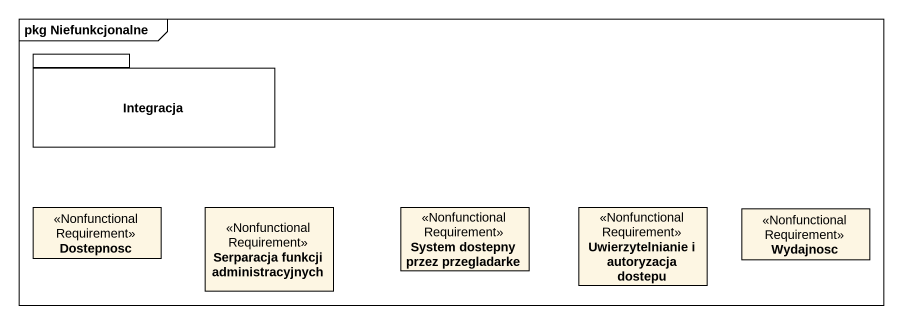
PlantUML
@startuml
mainframe pkg Niefunkcjonalne
hide circle
hide empty members
package Integracja {
}
class Dostepnosc <<NonfunctionalRequirement>>
class "Serparacja funkcji administracyjnych" as Serparacja_funkcji <<NonfunctionalRequirement>>
class "System dostepny przez przegladarke" as System_dostepny_przez <<NonfunctionalRequirement>>
class "Uwierzytelnianie i autoryzacja dostepu" as Uwierzytelnianie_i <<NonfunctionalRequirement>>
class Wydajnosc <<NonfunctionalRequirement>>
@enduml
